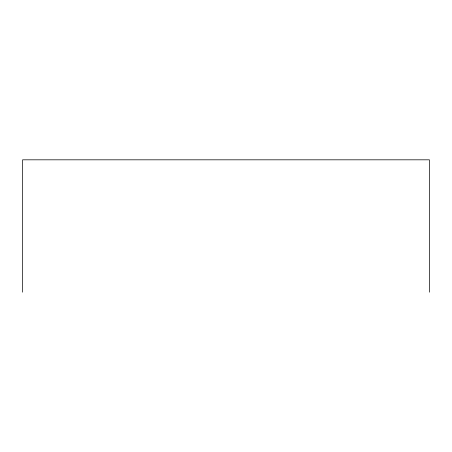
<?xml version="1.0" encoding="UTF-8"?>
<svg xmlns="http://www.w3.org/2000/svg" width="452" height="452" viewBox="0 0 452 452"><rect width="100%" height="100%" fill="white"/><g stroke="black" fill="none" stroke-linecap="round" stroke-linejoin="round"><path stroke-width="0.68" d="M429.4 292.184L429.4 159.816L22.6 159.816L22.6 292.184"/></g></svg>
